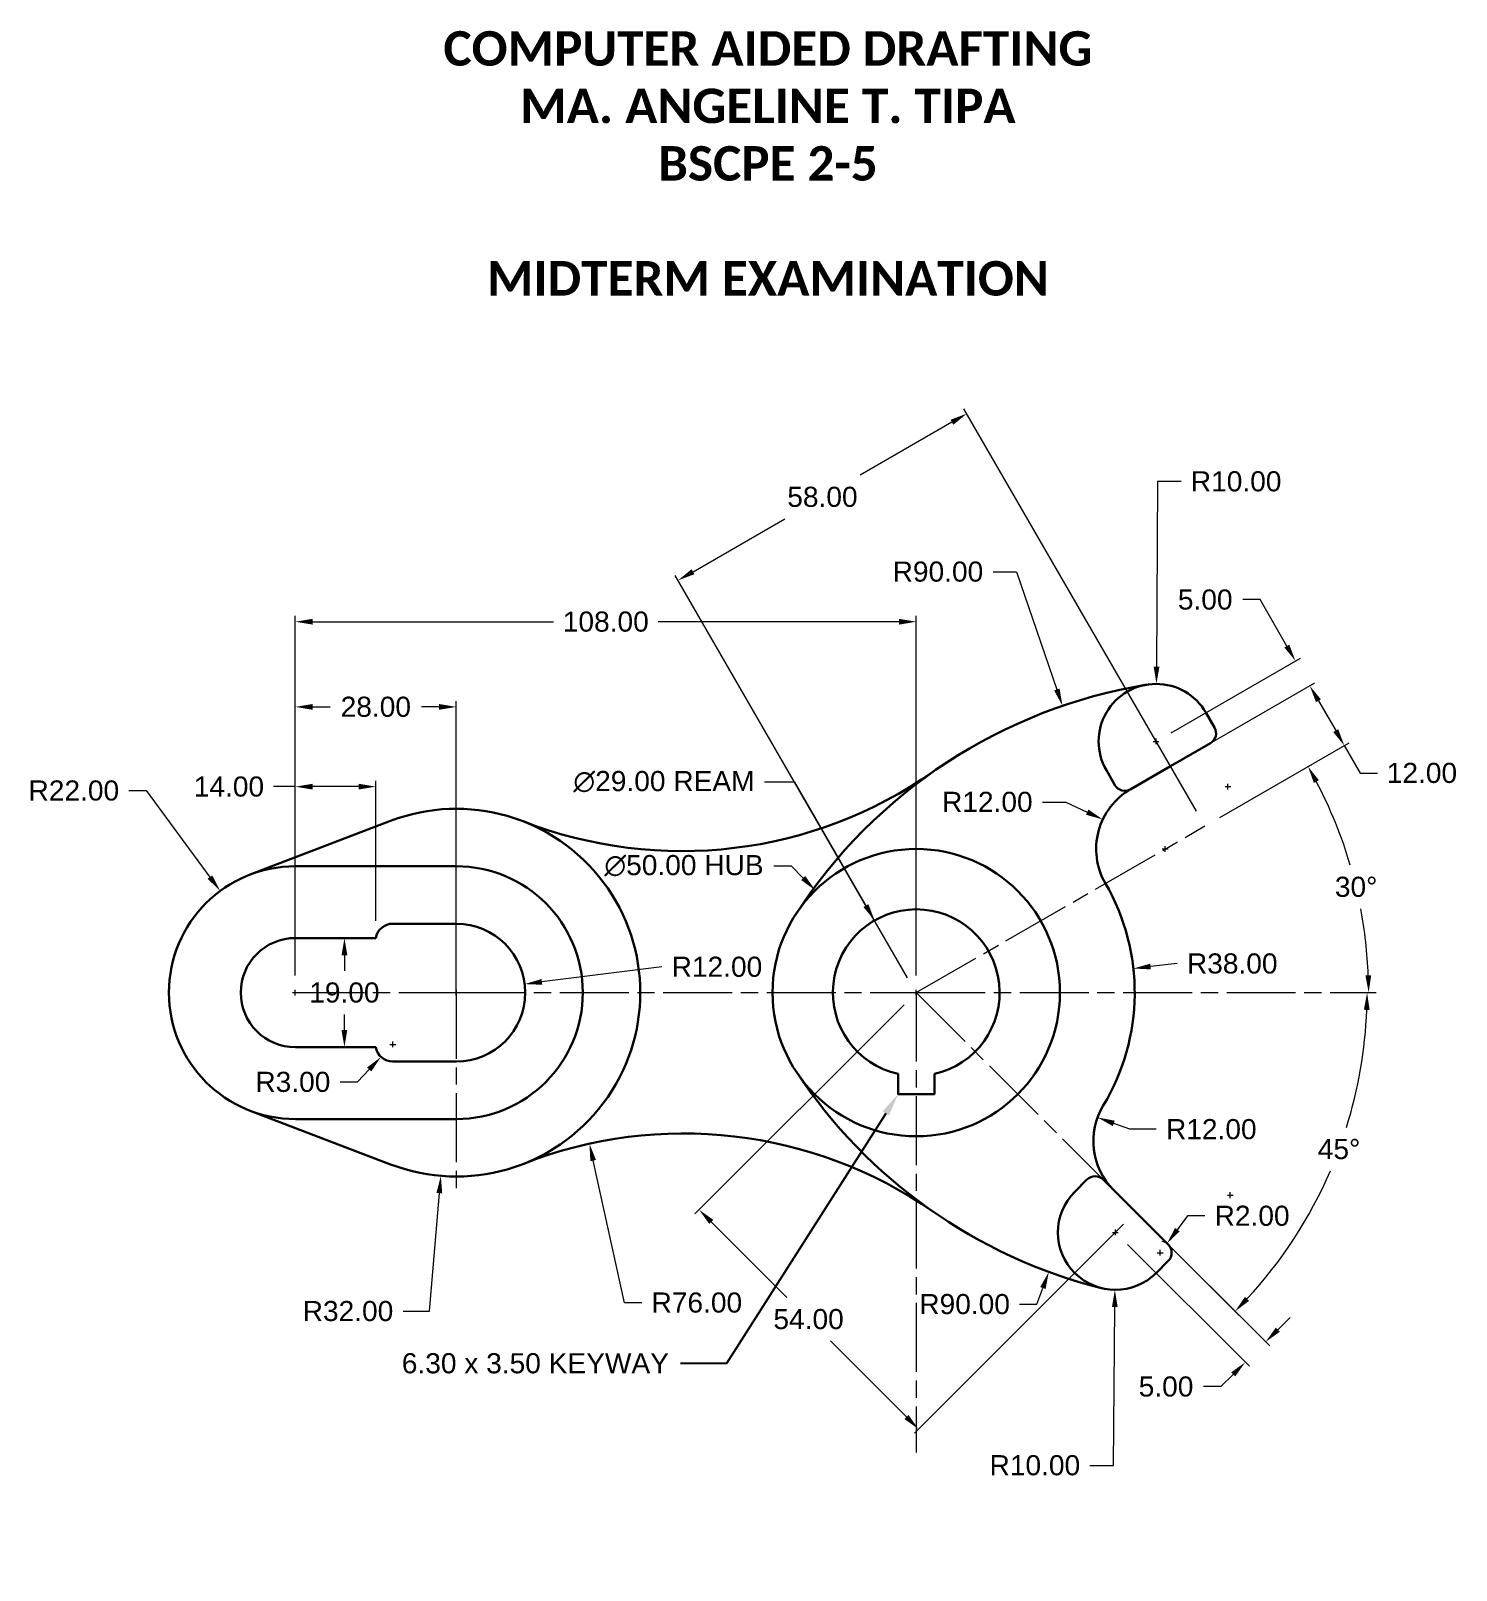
# Model space of a CAD drawing. Header units: inches. Extents: x 2477 to 2725, y 3114 to 3382.
import ezdxf
from ezdxf import colors
from ezdxf.entities.mleader import LeaderData, LeaderLine
from ezdxf.math import Vec2, Vec3

# ---------------------------------------------------------------- set-up
doc = ezdxf.new("R2010")
doc.units = ezdxf.units.IN
doc.header["$LTSCALE"] = 0.5
doc.header["$MEASUREMENT"] = 0
doc.linetypes.add('ACAD_ISO08W100', pattern=[36, 24, -3, 6, -3])
for name, color, linetype, lineweight in [('center line', 122, 'ACAD_ISO08W100', 13), ('extension line', 52, 'Continuous', 13), ('object line', 7, 'Continuous', 30)]:
    doc.layers.add(name, color=color, linetype=linetype, lineweight=lineweight)
doc.styles.get("Standard").update_dxf_attribs({"font": 'arial.ttf'})
doc.dimstyles.new('ISO-25', dxfattribs={"dimtxt": 3.5, "dimasz": 3, "dimexe": 1, "dimexo": 3, "dimgap": 2, "dimtad": 0, "dimtih": 1, "dimtoh": 1, "dimzin": 1, "dimdsep": 46, "dimtxsty": 'Standard', "dimcen": 0.5, "dimadec": 0, "dimazin": 0, "dimtfac": 1, "dimtofl": 0, "dimtmove": 0, "dimatfit": 3, "dimfxl": 0.03937, "dimlwd": 13, "dimlwe": 13, "dimarcsym": 0})

# ---------------------------------------------------------------- blocks, each defined once
blk = doc.blocks.new('*D0')
at = {"layer": 'Defpoints', "color": 0, "transparency": 16777216}
for p in [(2681.5, 3243.89), (2705.22, 3241.8), (2631.27, 3214.89), (2631.27, 3214.89), (2711.27, 3214.89)]:
    blk.add_point(p, dxfattribs=at)
at = {"layer": 'extension line', "color": 0, "linetype": 'Continuous', "lineweight": 13, "transparency": 16777216}
blk.add_line((2684.1, 3245.39), (2700.29, 3254.73), dxfattribs=at)
for start, end in [(16.3739, 27.8156), (2.1844, 10.6978)]:
    blk.add_arc((2631.27, 3214.89), 78.69, start, end, dxfattribs=at)
at = {"layer": 'extension line', "color": 0, "transparency": 16777216}
for points in [[(2700.44, 3251.37), (2701.31, 3251.85), (2699.43, 3254.23)], [(2710.41, 3217.9), (2709.41, 3217.88), (2709.97, 3214.89)]]:
    blk.add_solid(points, dxfattribs=at)
at = {"layer": 'extension line', "color": 0, "transparency": 16777216, "insert": (2707.79, 3233.28), "char_height": 3.5, "attachment_point": 5}
blk.add_mtext('30°', dxfattribs=at)
blk = doc.blocks.new('*D1')
at = {"layer": 'Defpoints', "color": 0, "transparency": 16777216}
for p in [(2631.27, 3214.89), (2631.27, 3214.89), (2711.27, 3214.89), (2669.46, 3176.7), (2699.19, 3175.67)]:
    blk.add_point(p, dxfattribs=at)
at = {"layer": 'extension line', "color": 0, "linetype": 'Continuous', "lineweight": 13, "transparency": 16777216}
blk.add_line((2671.58, 3174.58), (2687.44, 3158.72), dxfattribs=at)
for start, end in [(342.5993, 357.8081), (317.1919, 336.7063)]:
    blk.add_arc((2631.27, 3214.89), 78.43, start, end, dxfattribs=at)
at = {"layer": 'extension line', "color": 0, "transparency": 16777216}
for points in [[(2709.14, 3211.9), (2710.14, 3211.88), (2709.7, 3214.89)], [(2689.17, 3161.25), (2688.45, 3161.94), (2686.73, 3159.43)]]:
    blk.add_solid(points, dxfattribs=at)
at = {"layer": 'extension line', "color": 0, "transparency": 16777216, "insert": (2704.82, 3187.65), "char_height": 3.5, "attachment_point": 5}
blk.add_mtext('45°', dxfattribs=at)
blk = doc.blocks.new('*D2')
at = {"layer": 'Defpoints', "color": 0, "transparency": 16777216}
for p in [(2699.74, 3268.27), (2675.5, 3254.28), (2681.5, 3243.89)]:
    blk.add_point(p, dxfattribs=at)
at = {"layer": 'extension line', "color": 0, "linetype": 'Continuous', "lineweight": 13, "transparency": 16777216}
for p, q in [((2678.1, 3255.78), (2700.61, 3268.77)), ((2701.24, 3265.67), (2704.24, 3260.48)), ((2684.1, 3245.39), (2706.61, 3258.38)), ((2705.74, 3257.88), (2708.5, 3253.1)), ((2708.5, 3253.1), (2711.5, 3253.1))]:
    blk.add_line(p, q, dxfattribs=at)
at = {"layer": 'extension line', "color": 0, "transparency": 16777216}
for points in [[(2701.67, 3265.92), (2700.81, 3265.42), (2699.74, 3268.27)], [(2704.67, 3260.73), (2703.81, 3260.23), (2705.74, 3257.88)]]:
    blk.add_solid(points, dxfattribs=at)
at = {"layer": 'extension line', "color": 0, "transparency": 16777216, "insert": (2719.24, 3253.1), "char_height": 3.5, "attachment_point": 5}
blk.add_mtext('12.00', dxfattribs=at)
blk = doc.blocks.new('*D3')
at = {"layer": 'Defpoints', "color": 0, "transparency": 16777216}
for p in [(2699.74, 3268.27), (2673, 3258.61), (2675.5, 3254.28)]:
    blk.add_point(p, dxfattribs=at)
at = {"layer": 'extension line', "color": 0, "linetype": 'Continuous', "lineweight": 13, "transparency": 16777216}
for p, q in [((2691.08, 3283.27), (2688.08, 3283.27)), ((2695.74, 3275.2), (2691.08, 3283.27)), ((2675.6, 3260.11), (2698.11, 3273.1)), ((2678.1, 3255.78), (2700.61, 3268.77)), ((2701.24, 3265.67), (2702.74, 3263.08))]:
    blk.add_line(p, q, dxfattribs=at)
at = {"layer": 'extension line', "color": 0, "transparency": 16777216}
for points in [[(2696.17, 3275.45), (2695.31, 3274.95), (2697.24, 3272.6)], [(2701.67, 3265.92), (2700.81, 3265.42), (2699.74, 3268.27)]]:
    blk.add_solid(points, dxfattribs=at)
at = {"layer": 'extension line', "color": 0, "transparency": 16777216, "insert": (2681.54, 3283.27), "char_height": 3.5, "attachment_point": 5}
blk.add_mtext('5.00', dxfattribs=at)
blk = doc.blocks.new('*D4')
at = {"layer": 'Defpoints', "color": 0, "transparency": 16777216}
for p in [(2673.06, 3268.61), (2673, 3258.61)]:
    blk.add_point(p, dxfattribs=at)
at = {"layer": 'extension line', "color": 0, "linetype": 'Continuous', "lineweight": 13, "transparency": 16777216}
for p, q in [((2673.26, 3303.84), (2673.08, 3271.61)), ((2677.35, 3303.84), (2673.26, 3303.84))]:
    blk.add_line(p, q, dxfattribs=at)
at = {"layer": 'extension line', "color": 0, "lineweight": 13, "transparency": 16777216}
for p, q in [((2672.5, 3258.61), (2673.5, 3258.61)), ((2673, 3258.11), (2673, 3259.11))]:
    blk.add_line(p, q, dxfattribs=at)
at = {"layer": 'extension line', "color": 0, "transparency": 16777216}
blk.add_solid([(2672.58, 3271.61), (2673.58, 3271.61), (2673.06, 3268.61)], dxfattribs=at)
at = {"layer": 'extension line', "color": 0, "transparency": 16777216, "insert": (2686.92, 3303.84), "char_height": 3.5, "attachment_point": 5}
blk.add_mtext('R10.00', dxfattribs=at)
blk = doc.blocks.new('*D5')
at = {"layer": 'Defpoints', "color": 0, "transparency": 16777216}
for p in [(2663.73, 3245.02), (2674.58, 3239.89)]:
    blk.add_point(p, dxfattribs=at)
at = {"layer": 'extension line', "color": 0, "linetype": 'Continuous', "lineweight": 13, "transparency": 16777216}
for p, q in [((2653.22, 3248.06), (2657.3, 3248.06)), ((2657.3, 3248.06), (2661.02, 3246.3))]:
    blk.add_line(p, q, dxfattribs=at)
at = {"layer": 'extension line', "color": 0, "lineweight": 13, "transparency": 16777216}
for p, q in [((2674.08, 3239.89), (2675.08, 3239.89)), ((2674.58, 3239.39), (2674.58, 3240.39))]:
    blk.add_line(p, q, dxfattribs=at)
at = {"layer": 'extension line', "color": 0, "transparency": 16777216}
blk.add_solid([(2661.23, 3246.75), (2660.8, 3245.85), (2663.73, 3245.02)], dxfattribs=at)
at = {"layer": 'extension line', "color": 0, "transparency": 16777216, "insert": (2643.64, 3248.06), "char_height": 3.5, "attachment_point": 5}
blk.add_mtext('R12.00', dxfattribs=at)
blk = doc.blocks.new('*D6')
at = {"layer": 'Defpoints', "color": 0, "transparency": 16777216}
for p in [(2656.71, 3264.79), (2685.9, 3179.65)]:
    blk.add_point(p, dxfattribs=at)
at = {"layer": 'extension line', "color": 0, "linetype": 'Continuous', "lineweight": 13, "transparency": 16777216}
for p, q in [((2644.63, 3288.13), (2648.71, 3288.13)), ((2648.71, 3288.13), (2655.74, 3267.63))]:
    blk.add_line(p, q, dxfattribs=at)
at = {"layer": 'extension line', "color": 0, "lineweight": 13, "transparency": 16777216}
for p, q in [((2685.9, 3179.15), (2685.9, 3180.15)), ((2685.4, 3179.65), (2686.4, 3179.65))]:
    blk.add_line(p, q, dxfattribs=at)
at = {"layer": 'extension line', "color": 0, "transparency": 16777216}
blk.add_solid([(2656.21, 3267.79), (2655.26, 3267.47), (2656.71, 3264.79)], dxfattribs=at)
at = {"layer": 'extension line', "color": 0, "transparency": 16777216, "insert": (2635.05, 3288.13), "char_height": 3.5, "attachment_point": 5}
blk.add_mtext('R90.00', dxfattribs=at)
blk = doc.blocks.new('*D7')
at = {"layer": 'Defpoints', "color": 0, "transparency": 16777216}
for p in [(2669.04, 3219.09), (2631.27, 3214.89)]:
    blk.add_point(p, dxfattribs=at)
at = {"layer": 'extension line', "color": 0, "linetype": 'Continuous', "lineweight": 13, "transparency": 16777216}
blk.add_line((2676.67, 3219.94), (2672.02, 3219.42), dxfattribs=at)
at = {"layer": 'extension line', "color": 0, "lineweight": 13, "transparency": 16777216}
for p, q in [((2630.77, 3214.89), (2631.77, 3214.89)), ((2631.27, 3214.39), (2631.27, 3215.39))]:
    blk.add_line(p, q, dxfattribs=at)
at = {"layer": 'extension line', "color": 0, "transparency": 16777216}
blk.add_solid([(2671.97, 3219.92), (2672.08, 3218.93), (2669.04, 3219.09)], dxfattribs=at)
at = {"layer": 'extension line', "color": 0, "transparency": 16777216, "insert": (2686.24, 3219.94), "char_height": 3.5, "attachment_point": 5}
blk.add_mtext('R38.00', dxfattribs=at)
blk = doc.blocks.new('*D8')
at = {"layer": 'Defpoints', "color": 0, "transparency": 16777216}
for p in [(2662.81, 3193.17), (2674.08, 3189.05)]:
    blk.add_point(p, dxfattribs=at)
at = {"layer": 'extension line', "color": 0, "linetype": 'Continuous', "lineweight": 13, "transparency": 16777216}
for p, q in [((2668.45, 3191.11), (2665.63, 3192.14)), ((2673.03, 3191.11), (2668.45, 3191.11))]:
    blk.add_line(p, q, dxfattribs=at)
at = {"layer": 'extension line', "color": 0, "transparency": 16777216}
blk.add_solid([(2665.8, 3192.61), (2665.46, 3191.67), (2662.81, 3193.17)], dxfattribs=at)
at = {"layer": 'extension line', "color": 0, "transparency": 16777216, "insert": (2682.6, 3191.11), "char_height": 3.5, "attachment_point": 5}
blk.add_mtext('R12.00', dxfattribs=at)
blk = doc.blocks.new('*D9')
at = {"layer": 'Defpoints', "color": 0, "transparency": 16777216}
for p in [(2673.7, 3169.63), (2674.9, 3171.23)]:
    blk.add_point(p, dxfattribs=at)
at = {"layer": 'extension line', "color": 0, "linetype": 'Continuous', "lineweight": 13, "transparency": 16777216}
for p, q in [((2678.48, 3176.04), (2676.69, 3173.64)), ((2681.48, 3176.04), (2678.48, 3176.04))]:
    blk.add_line(p, q, dxfattribs=at)
at = {"layer": 'extension line', "color": 0, "lineweight": 13, "transparency": 16777216}
for p, q in [((2673.2, 3169.63), (2674.2, 3169.63)), ((2673.7, 3169.13), (2673.7, 3170.13))]:
    blk.add_line(p, q, dxfattribs=at)
at = {"layer": 'extension line', "color": 0, "linetype": 'Continuous', "lineweight": 13, "transparency": 16777216}
blk.add_arc((2673.7, 3169.63), 2, 45, 81.9172, dxfattribs=at)
at = {"layer": 'extension line', "color": 0, "transparency": 16777216}
blk.add_solid([(2676.29, 3173.94), (2677.09, 3173.34), (2674.9, 3171.23)], dxfattribs=at)
at = {"layer": 'extension line', "color": 0, "transparency": 16777216, "insert": (2689.7, 3176.04), "char_height": 3.5, "attachment_point": 5}
blk.add_mtext('R2.00', dxfattribs=at)
blk = doc.blocks.new('*D10')
at = {"layer": 'Defpoints', "color": 0, "transparency": 16777216}
for p in [(2669.46, 3176.7), (2665.92, 3173.17), (2692.05, 3154.11)]:
    blk.add_point(p, dxfattribs=at)
at = {"layer": 'extension line', "color": 0, "linetype": 'Continuous', "lineweight": 13, "transparency": 16777216}
for p, q in [((2671.58, 3174.58), (2692.76, 3153.4)), ((2668.04, 3171.05), (2689.22, 3149.87)), ((2694.17, 3156.23), (2696.29, 3158.35)), ((2686.39, 3148.45), (2684.27, 3146.33)), ((2684.27, 3146.33), (2681.27, 3146.33))]:
    blk.add_line(p, q, dxfattribs=at)
at = {"layer": 'extension line', "color": 0, "transparency": 16777216}
for points in [[(2693.82, 3156.59), (2694.52, 3155.88), (2692.05, 3154.11)], [(2686.04, 3148.81), (2686.75, 3148.1), (2688.51, 3150.57)]]:
    blk.add_solid(points, dxfattribs=at)
at = {"layer": 'extension line', "color": 0, "transparency": 16777216, "insert": (2674.73, 3146.33), "char_height": 3.5, "attachment_point": 5}
blk.add_mtext('5.00', dxfattribs=at)
blk = doc.blocks.new('*D11')
at = {"layer": 'Defpoints', "color": 0, "transparency": 16777216}
for p in [(2665.92, 3173.17), (2665.83, 3163.17)]:
    blk.add_point(p, dxfattribs=at)
at = {"layer": 'extension line', "color": 0, "lineweight": 13, "transparency": 16777216}
for p, q in [((2665.42, 3173.17), (2666.42, 3173.17)), ((2665.92, 3172.67), (2665.92, 3173.67))]:
    blk.add_line(p, q, dxfattribs=at)
at = {"layer": 'extension line', "color": 0, "linetype": 'Continuous', "lineweight": 13, "transparency": 16777216}
for p, q in [((2665.56, 3132.63), (2665.81, 3160.17)), ((2661.48, 3132.63), (2665.56, 3132.63))]:
    blk.add_line(p, q, dxfattribs=at)
at = {"layer": 'extension line', "color": 0, "transparency": 16777216}
blk.add_solid([(2665.31, 3160.17), (2666.31, 3160.16), (2665.83, 3163.17)], dxfattribs=at)
at = {"layer": 'extension line', "color": 0, "transparency": 16777216, "insert": (2651.91, 3132.63), "char_height": 3.5, "attachment_point": 5}
blk.add_mtext('R10.00', dxfattribs=at)
blk = doc.blocks.new('*D12')
at = {"layer": 'Defpoints', "color": 0, "transparency": 16777216}
for p in [(2685.49, 3250.74), (2654.34, 3166.3)]:
    blk.add_point(p, dxfattribs=at)
at = {"layer": 'extension line', "color": 0, "lineweight": 13, "transparency": 16777216}
for p, q in [((2684.99, 3250.74), (2685.99, 3250.74)), ((2685.49, 3250.24), (2685.49, 3251.24))]:
    blk.add_line(p, q, dxfattribs=at)
at = {"layer": 'extension line', "color": 0, "linetype": 'Continuous', "lineweight": 13, "transparency": 16777216}
for p, q in [((2652.26, 3160.67), (2653.3, 3163.49)), ((2649.26, 3160.67), (2652.26, 3160.67))]:
    blk.add_line(p, q, dxfattribs=at)
at = {"layer": 'extension line', "color": 0, "transparency": 16777216}
blk.add_solid([(2652.83, 3163.66), (2653.77, 3163.31), (2654.34, 3166.3)], dxfattribs=at)
at = {"layer": 'extension line', "color": 0, "transparency": 16777216, "insert": (2639.69, 3160.67), "char_height": 3.5, "attachment_point": 5}
blk.add_mtext('R90.00', dxfattribs=at)
blk = doc.blocks.new('*D13')
at = {"layer": 'Defpoints', "color": 0, "transparency": 16777216}
for p in [(2631.27, 3214.89), (2669.46, 3176.7), (2631.68, 3138.93)]:
    blk.add_point(p, dxfattribs=at)
at = {"layer": 'extension line', "color": 0, "linetype": 'Continuous', "lineweight": 13, "transparency": 16777216}
for p, q in [((2629.15, 3212.77), (2592.79, 3176.41)), ((2595.62, 3174.99), (2608.77, 3161.85)), ((2667.34, 3174.58), (2630.98, 3138.22)), ((2629.56, 3141.05), (2616.34, 3154.27))]:
    blk.add_line(p, q, dxfattribs=at)
at = {"layer": 'extension line', "color": 0, "transparency": 16777216}
for points in [[(2595.98, 3175.35), (2595.27, 3174.64), (2593.5, 3177.11)], [(2629.92, 3141.4), (2629.21, 3140.7), (2631.68, 3138.93)]]:
    blk.add_solid(points, dxfattribs=at)
at = {"layer": 'extension line', "color": 0, "transparency": 16777216, "insert": (2612.55, 3158.06), "char_height": 3.5, "attachment_point": 5}
blk.add_mtext('54.00', dxfattribs=at)
blk = doc.blocks.new('*D14')
at = {"layer": 'Defpoints', "color": 0, "transparency": 16777216}
for p in [(2640.08, 3315.64), (2681.5, 3243.89), (2631.27, 3214.89)]:
    blk.add_point(p, dxfattribs=at)
at = {"layer": 'extension line', "color": 0, "linetype": 'Continuous', "lineweight": 13, "transparency": 16777216}
for p, q in [((2680, 3246.48), (2639.58, 3316.5)), ((2637.48, 3314.14), (2621.52, 3304.92)), ((2592.45, 3288.14), (2608.4, 3297.35)), ((2629.77, 3217.48), (2589.35, 3287.5))]:
    blk.add_line(p, q, dxfattribs=at)
at = {"layer": 'extension line', "color": 0, "transparency": 16777216}
for points in [[(2637.23, 3314.57), (2637.73, 3313.7), (2640.08, 3315.64)], [(2592.2, 3288.57), (2592.7, 3287.7), (2589.85, 3286.64)]]:
    blk.add_solid(points, dxfattribs=at)
at = {"layer": 'extension line', "color": 0, "transparency": 16777216, "insert": (2614.96, 3301.14), "char_height": 3.5, "attachment_point": 5}
blk.add_mtext('58.00', dxfattribs=at)
blk = doc.blocks.new('*D15')
at = {"layer": 'Defpoints', "color": 0, "transparency": 16777216}
for p in [(2624.02, 3227.44), (2638.52, 3202.33)]:
    blk.add_point(p, dxfattribs=at)
at = {"layer": 'extension line', "color": 0, "linetype": 'Continuous', "lineweight": 13, "transparency": 16777216}
for p, q in [((2604.87, 3251.59), (2610.08, 3251.59)), ((2610.08, 3251.59), (2622.52, 3230.04))]:
    blk.add_line(p, q, dxfattribs=at)
at = {"layer": 'extension line', "color": 0, "lineweight": 13, "transparency": 16777216}
for p, q in [((2630.77, 3214.89), (2631.77, 3214.89)), ((2631.27, 3214.39), (2631.27, 3215.39))]:
    blk.add_line(p, q, dxfattribs=at)
at = {"layer": 'extension line', "color": 0, "transparency": 16777216}
blk.add_solid([(2622.96, 3230.29), (2622.09, 3229.79), (2624.02, 3227.44)], dxfattribs=at)
at = {"layer": 'extension line', "color": 0, "transparency": 16777216, "insert": (2587.39, 3251.59), "char_height": 3.5, "attachment_point": 5}
blk.add_mtext('∅29.00 REAM', dxfattribs=at)
blk = doc.blocks.new('*D16')
at = {"layer": 'Defpoints', "color": 0, "transparency": 16777216}
for p in [(2613.72, 3232.69), (2648.82, 3197.08)]:
    blk.add_point(p, dxfattribs=at)
at = {"layer": 'extension line', "color": 0, "linetype": 'Continuous', "lineweight": 13, "transparency": 16777216}
for p, q in [((2606.51, 3236.97), (2609.51, 3236.97)), ((2609.51, 3236.97), (2611.62, 3234.83))]:
    blk.add_line(p, q, dxfattribs=at)
at = {"layer": 'extension line', "color": 0, "lineweight": 13, "transparency": 16777216}
for p, q in [((2630.77, 3214.89), (2631.77, 3214.89)), ((2631.27, 3214.39), (2631.27, 3215.39))]:
    blk.add_line(p, q, dxfattribs=at)
at = {"layer": 'extension line', "color": 0, "transparency": 16777216}
blk.add_solid([(2611.98, 3235.18), (2611.26, 3234.48), (2613.72, 3232.69)], dxfattribs=at)
at = {"layer": 'extension line', "color": 0, "transparency": 16777216, "insert": (2590.88, 3236.97), "char_height": 3.5, "attachment_point": 5}
blk.add_mtext('∅50.00 HUB', dxfattribs=at)
blk = doc.blocks.new('*D17')
at = {"layer": 'Defpoints', "color": 0, "transparency": 16777216}
for p in [(2574.43, 3188.6), (2590.81, 3114.38)]:
    blk.add_point(p, dxfattribs=at)
at = {"layer": 'extension line', "color": 0, "linetype": 'Continuous', "lineweight": 13, "transparency": 16777216}
for p, q in [((2580.54, 3160.94), (2575.08, 3185.67)), ((2583.54, 3160.94), (2580.54, 3160.94))]:
    blk.add_line(p, q, dxfattribs=at)
at = {"layer": 'extension line', "color": 0, "transparency": 16777216}
blk.add_solid([(2575.57, 3185.78), (2574.59, 3185.56), (2574.43, 3188.6)], dxfattribs=at)
at = {"layer": 'extension line', "color": 0, "transparency": 16777216, "insert": (2593.11, 3160.94), "char_height": 3.5, "attachment_point": 5}
blk.add_mtext('R76.00', dxfattribs=at)
blk = doc.blocks.new('*D18')
at = {"layer": 'Defpoints', "color": 0, "transparency": 16777216}
for p in [(2551.27, 3214.89), (2548.58, 3183)]:
    blk.add_point(p, dxfattribs=at)
at = {"layer": 'extension line', "color": 0, "lineweight": 13, "transparency": 16777216}
for p, q in [((2550.77, 3214.89), (2551.77, 3214.89)), ((2551.27, 3214.39), (2551.27, 3215.39))]:
    blk.add_line(p, q, dxfattribs=at)
at = {"layer": 'extension line', "color": 0, "linetype": 'Continuous', "lineweight": 13, "transparency": 16777216}
for p, q in [((2546.58, 3159.46), (2548.32, 3180.01)), ((2542, 3159.46), (2546.58, 3159.46))]:
    blk.add_line(p, q, dxfattribs=at)
at = {"layer": 'extension line', "color": 0, "transparency": 16777216}
blk.add_solid([(2547.82, 3180.05), (2548.82, 3179.97), (2548.58, 3183)], dxfattribs=at)
at = {"layer": 'extension line', "color": 0, "transparency": 16777216, "insert": (2532.43, 3159.46), "char_height": 3.5, "attachment_point": 5}
blk.add_mtext('R32.00', dxfattribs=at)
blk = doc.blocks.new('*D19')
at = {"layer": 'Defpoints', "color": 0, "transparency": 16777216}
for p in [(2510.2, 3232.58), (2523.27, 3214.89)]:
    blk.add_point(p, dxfattribs=at)
at = {"layer": 'extension line', "color": 0, "linetype": 'Continuous', "lineweight": 13, "transparency": 16777216}
for p, q in [((2494.31, 3250.04), (2497.31, 3250.04)), ((2497.31, 3250.04), (2508.42, 3235))]:
    blk.add_line(p, q, dxfattribs=at)
at = {"layer": 'extension line', "color": 0, "lineweight": 13, "transparency": 16777216}
for p, q in [((2522.77, 3214.89), (2523.77, 3214.89)), ((2523.27, 3214.39), (2523.27, 3215.39))]:
    blk.add_line(p, q, dxfattribs=at)
at = {"layer": 'extension line', "color": 0, "transparency": 16777216}
blk.add_solid([(2508.82, 3235.29), (2508.02, 3234.7), (2510.2, 3232.58)], dxfattribs=at)
at = {"layer": 'extension line', "color": 0, "transparency": 16777216, "insert": (2484.74, 3250.04), "char_height": 3.5, "attachment_point": 5}
blk.add_mtext('R22.00', dxfattribs=at)
blk = doc.blocks.new('*D21')
at = {"layer": 'Defpoints', "color": 0, "transparency": 16777216}
for p in [(2537.27, 3250.73), (2523.27, 3224.39), (2537.27, 3224.39)]:
    blk.add_point(p, dxfattribs=at)
at = {"layer": 'extension line', "color": 0, "linetype": 'Continuous', "lineweight": 13, "transparency": 16777216}
for p, q in [((2523.27, 3250.73), (2519.45, 3250.73)), ((2523.27, 3227.39), (2523.27, 3251.73)), ((2534.27, 3250.73), (2526.27, 3250.73)), ((2537.27, 3227.39), (2537.27, 3251.73))]:
    blk.add_line(p, q, dxfattribs=at)
at = {"layer": 'extension line', "color": 0, "transparency": 16777216}
for points in [[(2526.27, 3251.23), (2526.27, 3250.23), (2523.27, 3250.73)], [(2534.27, 3251.23), (2534.27, 3250.23), (2537.27, 3250.73)]]:
    blk.add_solid(points, dxfattribs=at)
at = {"layer": 'extension line', "color": 0, "transparency": 16777216, "insert": (2511.72, 3250.73), "char_height": 3.5, "attachment_point": 5}
blk.add_mtext('14.00', dxfattribs=at)
blk = doc.blocks.new('*D22')
at = {"layer": 'Defpoints', "color": 0, "transparency": 16777216}
for p in [(2551.27, 3264.61), (2523.27, 3214.89), (2551.27, 3214.89)]:
    blk.add_point(p, dxfattribs=at)
at = {"layer": 'extension line', "color": 0, "linetype": 'Continuous', "lineweight": 13, "transparency": 16777216}
for p, q in [((2523.27, 3217.89), (2523.27, 3265.61)), ((2551.27, 3217.89), (2551.27, 3265.61)), ((2526.27, 3264.61), (2529.34, 3264.61)), ((2548.27, 3264.61), (2545.2, 3264.61))]:
    blk.add_line(p, q, dxfattribs=at)
at = {"layer": 'extension line', "color": 0, "transparency": 16777216}
for points in [[(2526.27, 3265.11), (2526.27, 3264.11), (2523.27, 3264.61)], [(2548.27, 3265.11), (2548.27, 3264.11), (2551.27, 3264.61)]]:
    blk.add_solid(points, dxfattribs=at)
at = {"layer": 'extension line', "color": 0, "transparency": 16777216, "insert": (2537.27, 3264.61), "char_height": 3.5, "attachment_point": 5}
blk.add_mtext('28.00', dxfattribs=at)
blk = doc.blocks.new('*D23')
at = {"layer": 'Defpoints', "color": 0, "transparency": 16777216}
for p in [(2530.27, 3224.39), (2530.27, 3205.39), (2531.81, 3205.39)]:
    blk.add_point(p, dxfattribs=at)
at = {"layer": 'extension line', "color": 0, "linetype": 'Continuous', "lineweight": 13, "transparency": 16777216}
for p, q in [((2533.27, 3224.39), (2532.81, 3224.39)), ((2531.81, 3221.39), (2531.81, 3218.67)), ((2531.81, 3208.39), (2531.81, 3211.1)), ((2533.27, 3205.39), (2532.81, 3205.39))]:
    blk.add_line(p, q, dxfattribs=at)
at = {"layer": 'extension line', "color": 0, "transparency": 16777216}
for points in [[(2531.31, 3221.39), (2532.31, 3221.39), (2531.81, 3224.39)], [(2531.31, 3208.39), (2532.31, 3208.39), (2531.81, 3205.39)]]:
    blk.add_solid(points, dxfattribs=at)
at = {"layer": 'extension line', "color": 0, "transparency": 16777216, "insert": (2531.81, 3214.89), "char_height": 3.5, "attachment_point": 5}
blk.add_mtext('19.00', dxfattribs=at)
blk = doc.blocks.new('*D24')
at = {"layer": 'Defpoints', "color": 0, "transparency": 16777216}
for p in [(2540.23, 3205.89), (2538.17, 3203.7)]:
    blk.add_point(p, dxfattribs=at)
at = {"layer": 'extension line', "color": 0, "lineweight": 13, "transparency": 16777216}
for p, q in [((2539.73, 3205.89), (2540.73, 3205.89)), ((2540.23, 3205.39), (2540.23, 3206.39))]:
    blk.add_line(p, q, dxfattribs=at)
at = {"layer": 'extension line', "color": 0, "linetype": 'Continuous', "lineweight": 13, "transparency": 16777216}
for p, q in [((2534.06, 3199.34), (2536.12, 3201.52)), ((2531.06, 3199.34), (2534.06, 3199.34))]:
    blk.add_line(p, q, dxfattribs=at)
at = {"layer": 'extension line', "color": 0, "transparency": 16777216}
blk.add_solid([(2535.75, 3201.86), (2536.48, 3201.18), (2538.17, 3203.7)], dxfattribs=at)
at = {"layer": 'extension line', "color": 0, "transparency": 16777216, "insert": (2522.84, 3199.34), "char_height": 3.5, "attachment_point": 5}
blk.add_mtext('R3.00', dxfattribs=at)
blk = doc.blocks.new('*D25')
at = {"layer": 'Defpoints', "color": 0, "transparency": 16777216}
for p in [(2631.27, 3279.43), (2523.27, 3214.89), (2631.27, 3214.89)]:
    blk.add_point(p, dxfattribs=at)
at = {"layer": 'extension line', "color": 0, "linetype": 'Continuous', "lineweight": 13, "transparency": 16777216}
for p, q in [((2523.27, 3217.89), (2523.27, 3280.43)), ((2526.27, 3279.43), (2568.18, 3279.43)), ((2628.27, 3279.43), (2586.37, 3279.43)), ((2631.27, 3217.89), (2631.27, 3280.43))]:
    blk.add_line(p, q, dxfattribs=at)
at = {"layer": 'extension line', "color": 0, "transparency": 16777216}
for points in [[(2526.27, 3279.93), (2526.27, 3278.93), (2523.27, 3279.43)], [(2628.27, 3279.93), (2628.27, 3278.93), (2631.27, 3279.43)]]:
    blk.add_solid(points, dxfattribs=at)
at = {"layer": 'extension line', "color": 0, "transparency": 16777216, "insert": (2577.27, 3279.43), "char_height": 3.5, "attachment_point": 5}
blk.add_mtext('108.00', dxfattribs=at)
blk = doc.blocks.new('*D26')
at = {"layer": 'Defpoints', "color": 0, "transparency": 16777216}
for p in [(2551.27, 3214.89), (2563.18, 3216.38)]:
    blk.add_point(p, dxfattribs=at)
at = {"layer": 'extension line', "color": 0, "linetype": 'Continuous', "lineweight": 13, "transparency": 16777216}
blk.add_line((2587.04, 3219.37), (2566.16, 3216.75), dxfattribs=at)
at = {"layer": 'extension line', "color": 0, "lineweight": 13, "transparency": 16777216}
for p, q in [((2550.77, 3214.89), (2551.77, 3214.89)), ((2551.27, 3214.39), (2551.27, 3215.39))]:
    blk.add_line(p, q, dxfattribs=at)
at = {"layer": 'extension line', "color": 0, "transparency": 16777216}
blk.add_solid([(2566.1, 3217.25), (2566.22, 3216.26), (2563.18, 3216.38)], dxfattribs=at)
at = {"layer": 'extension line', "color": 0, "transparency": 16777216, "insert": (2596.61, 3219.37), "char_height": 3.5, "attachment_point": 5}
blk.add_mtext('R12.00', dxfattribs=at)

msp = doc.modelspace()

# ---------------------------------------------------------------- linework, layer by layer
at = {"layer": 'center line'}
for p, q in [((2551.274, 3214.887), (2551.274, 3249.887)), ((2631.274, 3214.887), (2681.503, 3243.887)), ((2523.274, 3214.887), (2551.274, 3214.887)), ((2551.274, 3215.387), (2551.274, 3180.387)), ((2551.274, 3214.887), (2631.274, 3214.887)), ((2631.274, 3214.887), (2631.274, 3134.887)), ((2631.274, 3214.887), (2669.458, 3176.703)), ((2631.274, 3214.887), (2711.274, 3214.887))]:
    msp.add_line(p, q, dxfattribs=at)
at = {"layer": 'object line'}
for p, q in [((2683.164, 3261.011), (2681.664, 3263.609)), ((2675.503, 3254.279), (2682.432, 3258.279)), ((2665.843, 3251.011), (2664.343, 3253.609)), ((2675.503, 3254.279), (2668.575, 3250.279)), ((2515.417, 3235.436), (2539.845, 3244.776)), ((2523.274, 3236.887), (2551.274, 3236.887)), ((2540.232, 3226.887), (2540.274, 3226.887)), ((2551.274, 3226.887), (2540.274, 3226.887)), ((2540.274, 3226.887), (2540.274, 3226.887)), ((2540.274, 3226.887), (2540.274, 3226.887)), ((2523.274, 3224.387), (2537.274, 3224.387)), ((2523.274, 3205.387), (2537.274, 3205.387)), ((2540.232, 3202.887), (2540.274, 3202.887)), ((2551.274, 3202.887), (2540.274, 3202.887)), ((2515.417, 3194.337), (2539.845, 3184.997)), ((2523.274, 3192.887), (2551.274, 3192.887)), ((2660.972, 3182.36), (2658.851, 3180.238)), ((2669.458, 3176.703), (2663.801, 3182.36)), ((2669.458, 3176.703), (2675.115, 3171.046)), ((2675.115, 3168.217), (2672.993, 3166.096))]:
    msp.add_line(p, q, dxfattribs=at)
msp.add_lwpolyline([(2628.124, 3200.733), (2628.124, 3197.233), (2634.424, 3197.233), (2634.424, 3200.733)], dxfattribs=at)
msp.add_circle((2631.274, 3214.887), 25, dxfattribs=at)
for centre, radius, start, end in [((2685.897, 3179.655), 90, 99.27516, 147.17841), ((2673.003, 3258.609), 10, 30, 210), ((2681.432, 3260.011), 2, 300, 30), ((2590.505, 3315.509), 76, 248.69981, 305.07521), ((2674.575, 3239.887), 12, 120, 210), ((2667.575, 3252.011), 2, 210, 300), ((2551.274, 3214.887), 32, 249.07517, 110.92483), ((2523.274, 3214.887), 22, 90, 270), ((2551.274, 3214.887), 22, 270, 90), ((2631.274, 3214.887), 38, 328.88654, 30), ((2631.274, 3214.887), 14.5, 282.54706, 257.45294), ((2540.232, 3223.887), 3, 90, 170.40593), ((2551.274, 3214.887), 12, 270, 90), ((2523.274, 3214.887), 9.5, 90, 270), ((2540.232, 3205.887), 3, 189.59407, 270), ((2685.494, 3250.736), 90, 213.4723, 255.83908), ((2674.081, 3189.05), 12, 148.88654, 225), ((2590.814, 3114.385), 76, 55.22458, 111.47595), ((2662.387, 3180.945), 2, 45, 135), ((2665.922, 3173.167), 10, 135, 315), ((2673.7, 3169.632), 2, 315, 45)]:
    msp.add_arc(centre, radius, start, end, dxfattribs=at)

# ---------------------------------------------------------------- texts
at = {"layer": 'object line', "insert": (2535.957, 3382.191), "char_height": 6, "attachment_point": 1}
msp.add_mtext_dynamic_manual_height_columns('\\pxqc;{\\fCalibri|b1|i0|c0|p34;COMPUTER AIDED DRAFTING\\PMA. ANGELINE T. TIPA\\PBSCPE 2-5\\P\\PMIDTERM EXAMINATION}', width=139.03254, gutter_width=0.492, heights=[0], dxfattribs=at)

# ---------------------------------------------------------------- dimensions: what is measured, and where the dimension line sits
at = {"layer": 'extension line'}
for p1, p2, distance, picture, middle in [((2631.274, 3214.887), (2681.503, 3243.887), 82.85, '*D14', (2614.964, 3301.136)), ((2523.274, 3214.887), (2631.274, 3214.887), 64.547, '*D25', (2577.274, 3279.434)), ((2523.274, 3214.887), (2551.274, 3214.887), 49.721, '*D22', (2537.274, 3264.608)), ((2530.274, 3224.387), (2530.274, 3205.387), 1.534, '*D23', (2531.808, 3214.887))]:
    dim = msp.add_aligned_dim(p1=p1, p2=p2, distance=distance, dimstyle='ISO-25', dxfattribs=at)
    dim.commit()
    dim.dimension.update_dxf_attribs({"geometry": picture, "text_midpoint": middle})
for center, mpoint, picture, middle in [((2673.003, 3258.609), (2673.061, 3268.609), '*D4', (2686.921, 3303.843)), ((2685.897, 3179.655), (2656.711, 3264.791), '*D6', (2635.053, 3288.129)), ((2523.274, 3214.887), (2510.203, 3232.583), '*D19', (2484.737, 3250.036)), ((2674.575, 3239.887), (2663.728, 3245.018), '*D5', (2643.643, 3248.059)), ((2551.274, 3214.887), (2563.181, 3216.379), '*D26', (2587.035, 3219.369)), ((2631.274, 3214.887), (2669.041, 3219.091), '*D7', (2676.669, 3219.94)), ((2551.274, 3214.887), (2548.576, 3183), '*D18', (2532.428, 3159.46)), ((2674.081, 3189.05), (2662.812, 3193.174), '*D8', (2682.603, 3191.112)), ((2590.814, 3114.385), (2574.434, 3188.599), '*D17', (2593.112, 3160.941)), ((2665.922, 3173.167), (2665.834, 3163.168), '*D11', (2651.907, 3132.626))]:
    dim = msp.add_radius_dim(center=center, mpoint=mpoint, dimstyle='ISO-25', dxfattribs=at)
    dim.commit()
    dim.dimension.update_dxf_attribs({"geometry": picture, "text_midpoint": middle, "dimtype": 164})
for base, p1, p2, angle, picture, middle in [((2699.74, 3268.272), (2673.003, 3258.609), (2675.503, 3254.279), 300, '*D3', (2681.541, 3283.269)), ((2699.74, 3268.272), (2681.503, 3243.887), (2675.503, 3254.279), 120, '*D2', (2719.235, 3253.097)), ((2537.274, 3250.73), (2523.274, 3224.387), (2537.274, 3224.387), 0, '*D21', (2511.72, 3250.73)), ((2631.684, 3138.929), (2631.274, 3214.887), (2669.458, 3176.703), 315, '*D13', (2612.555, 3158.058)), ((2692.05, 3154.11), (2665.922, 3173.167), (2669.458, 3176.703), 45, '*D10', (2674.732, 3146.332))]:
    dim = msp.add_linear_dim(base=base, p1=p1, p2=p2, angle=angle, dimstyle='ISO-25', dxfattribs=at)
    dim.commit()
    dim.dimension.update_dxf_attribs({"geometry": picture, "text_midpoint": middle, "dimtype": 161})
dim = msp.add_diameter_dim_2p(p1=(2638.524, 3202.329), p2=(2624.024, 3227.444), text='<> REAM', dimstyle='ISO-25', dxfattribs=at)
dim.commit()
dim.dimension.update_dxf_attribs({"geometry": '*D15', "text_midpoint": (2587.393, 3251.593), "dimtype": 163})
for base, line2, picture, middle in [((2705.223, 3241.802), ((2631.274, 3214.887), (2681.503, 3243.887)), '*D0', (2707.788, 3233.283)), ((2699.193, 3175.674), ((2631.274, 3214.887), (2669.458, 3176.703)), '*D1', (2704.82, 3187.653))]:
    dim = msp.add_angular_dim_2l(base=base, line1=((2631.274, 3214.887), (2711.274, 3214.887)), line2=line2, dimstyle='ISO-25', dxfattribs=at)
    dim.commit()
    dim.dimension.update_dxf_attribs({"geometry": picture, "text_midpoint": middle, "dimtype": 162})
for center, mpoint, picture, middle in [((2685.494, 3250.736), (2654.339, 3166.301), '*D12', (2639.688, 3160.672)), ((2540.232, 3205.887), (2538.174, 3203.704), '*D24', (2522.843, 3199.338)), ((2673.7, 3169.632), (2674.896, 3171.235), '*D9', (2689.699, 3176.043))]:
    dim = msp.add_radius_dim(center=center, mpoint=mpoint, dimstyle='ISO-25', dxfattribs=at)
    dim.commit()
    dim.dimension.update_dxf_attribs({"geometry": picture, "text_midpoint": middle})
dim = msp.add_diameter_dim_2p(p1=(2648.823, 3197.081), p2=(2613.725, 3232.692), text='<> HUB', dimstyle='ISO-25', dxfattribs=at)
dim.commit()
dim.dimension.update_dxf_attribs({"geometry": '*D16', "text_midpoint": (2590.882, 3236.965)})

# ---------------------------------------------------------------- leaders
ml = msp.add_multileader_mtext('Standard', dxfattribs=at)
ml.set_content('6.30 x 3.50 KEYWAY', color=256)
ml.set_leader_properties()
ml.build(insert=Vec2(0, 0))
ctx = ml.context
ctx.base_point, ctx.char_height, ctx.plane_origin = Vec3(2540.007, 3150.367), 3.5, Vec3(2628.124, 3197.233)
ctx.text_align_type = 2
notes = []
notes.append((ctx, [(0, (1, 1, 0), (2598.259, 3150.367), (-1, 0), 8, [(0, [(2628.124, 3197.233)], 0, [])])]))
ctx.mtext.insert, ctx.mtext.alignment, ctx.mtext.flow_direction = Vec3(2588.259, 3152.148), 3, 5
for ctx, leaders in notes:
    for number, flags, end, landing, length, lines in leaders:
        leader = LeaderData()
        leader.index, (leader.has_last_leader_line, leader.has_dogleg_vector, leader.attachment_direction) = number, flags
        leader.last_leader_point, leader.dogleg_vector, leader.dogleg_length = Vec3(end), Vec3(landing), length
        for number, points, colour, breaks in lines:
            line = LeaderLine()
            line.index, line.vertices, line.color, line.breaks = number, Vec3.list(points), colors.encode_raw_color(colour), breaks
            leader.lines.append(line)
        ctx.leaders.append(leader)

doc.saveas('drawing.dxf')
